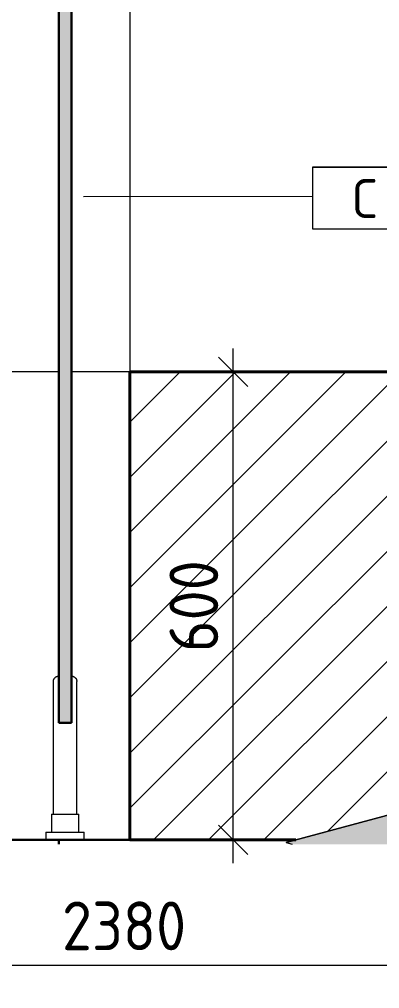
# Model space of a CAD drawing. Header units: millimetres. Extents: x 0 to 102275, y -2706 to 7916.
# Drawn here: x 87071 to 87533, y -191 to 1052 of the extents above; entities that cross this region are included whole.
import ezdxf

# ---------------------------------------------------------------- set-up
doc = ezdxf.new("R2010")
doc.units = ezdxf.units.MM
for name, color, linetype, lineweight in [('A-ANNO-DIMS', 7, 'Continuous', 9), ('A-ANNO-DIMS-25', 7, 'Continuous', 9), ('A-DETL-GENF', 7, 'Continuous', 9), ('A-GENM-IDEN', 7, 'Continuous', 9), ('A-WALL-PATT', 7, 'Continuous', 9)]:
    doc.layers.add(name, color=color, linetype=linetype, lineweight=lineweight)
for name, color, linetype, lineweight, true_color in [('A-DETL', 5, 'Continuous', 40, 0x0000ff), ('A-DETL-GENF-1', 7, 'Continuous', 9, 0xe0e0e0), ('A-FLOR-FNSH-2', 7, 'Continuous', 30, 0x3c3c3c), ('A-GENM', 7, 'Continuous', 9, 0x260000), ('A-GENM-1', 7, 'Continuous', 30, 0x260000)]:
    doc.layers.add(name, color=color, linetype=linetype, lineweight=lineweight, true_color=true_color)
doc.styles.add('GOST Common_2', font='GOST_Common.ttf', dxfattribs={"height": 50})
doc.styles.add('ISOCPEUR_1', font='isocpeur.ttf', dxfattribs={"width": 0.9, "height": 62.5})
doc.dimstyles.new('ISO-2_5_0_9К_БОЛЬШОЙ_округление', dxfattribs={"dimscale": 304.8, "dimtxt": 62.248823, "dimasz": 0.123031, "dimexe": 0.098425, "dimexo": 0, "dimgap": 0, "dimtad": 1, "dimdec": 0, "dimrnd": 10, "dimzin": 0, "dimdsep": 46, "dimtxsty": 'ISOCPEUR_1', "dimblk1": 'OBLIQUE', "dimblk2": 'OBLIQUE', "dimsah": 1, "dimcen": 0.09, "dimdle": 0.098425, "dimazin": 0, "dimtfac": 1, "dimtdec": 4, "dimtix": 1, "dimtmove": 0, "dimatfit": 3, "dimfxl": 1, "dimtvp": 1, "dimtolj": 1, "dimtzin": 0, "dimarcsym": 2})
doc.dimstyles.new('ISO-2_5_0_9К_БОЛЬШОЙ_округление_2', dxfattribs={"dimscale": 304.8, "dimtxt": 62.248823, "dimasz": 0.123031, "dimexe": 0.098425, "dimexo": 0, "dimgap": 0, "dimtad": 1, "dimdec": 0, "dimrnd": 10, "dimzin": 0, "dimdsep": 46, "dimtxsty": 'ISOCPEUR_1', "dimblk1": 'OBLIQUE', "dimblk2": 'OBLIQUE', "dimsah": 1, "dimcen": 0.09, "dimdle": 0.098425, "dimazin": 0, "dimtfac": 1, "dimtdec": 4, "dimtix": 1, "dimtmove": 2, "dimatfit": 3, "dimfxl": 1, "dimtvp": 1, "dimtolj": 1, "dimtzin": 0, "dimarcsym": 2})

# ---------------------------------------------------------------- blocks, each defined once
blk = doc.blocks.new('131_Сантехническая перегородка_Дверь_сдвиг_ - СД-1-30819161-Развертка 1_15-3')
at = {"layer": 'A-GENM'}
blk.add_hatch(color=256, dxfattribs=at).paths.add_polyline_path([(-70435, 150), (-70435, 1650), (-70451, 1650), (-70451, 150)])
for p, q in [((-70458.1, 202.9), (-70458.1, 32.9)), ((-70427.9, 32.9), (-70427.9, 202.9)), ((-70460.6, 32.9), (-70460.6, 10)), ((-70460.6, 32.9), (-70443, 32.9)), ((-70443, 32.9), (-70425.4, 32.9)), ((-70425.4, 10), (-70425.4, 32.9)), ((-70467.6, 10), (-70467.6, 0)), ((-70467.6, 10), (-70443, 10)), ((-70443, 10), (-70418.4, 10)), ((-70418.4, 0), (-70418.4, 10))]:
    blk.add_line(p, q, dxfattribs=at)
at = {"layer": 'A-GENM', "flags": 128}
for points in [[(-70458.1, 202.9), (-70458.1, 203.2), (-70458, 203.5), (-70458, 203.8), (-70458, 204.1), (-70457.9, 204.3), (-70457.9, 204.6), (-70457.8, 204.9), (-70457.7, 205.2), (-70457.6, 205.4), (-70457.5, 205.7), (-70457.4, 205.9), (-70457.3, 206.2), (-70457.1, 206.4), (-70457, 206.7), (-70456.8, 206.9), (-70456.7, 207.2), (-70456.5, 207.4), (-70456.3, 207.6), (-70456.1, 207.8), (-70455.9, 208), (-70455.7, 208.2), (-70455.5, 208.4), (-70455.3, 208.6), (-70455.1, 208.7), (-70454.8, 208.9), (-70454.6, 209), (-70454.3, 209.2), (-70454.1, 209.3), (-70453.8, 209.4), (-70453.6, 209.5), (-70453.3, 209.6), (-70453, 209.7), (-70452.8, 209.8), (-70452.5, 209.8), (-70452.2, 209.9), (-70451.9, 209.9), (-70451.6, 210), (-70451.4, 210), (-70451.1, 210), (-70451, 210)], [(-70435, 210), (-70434.7, 210), (-70434.4, 210), (-70434.2, 209.9), (-70433.9, 209.9), (-70433.6, 209.9), (-70433.3, 209.8), (-70433, 209.7), (-70432.8, 209.6), (-70432.5, 209.5), (-70432.2, 209.4), (-70432, 209.3), (-70431.7, 209.2), (-70431.5, 209.1), (-70431.2, 208.9), (-70431, 208.8), (-70430.8, 208.6), (-70430.6, 208.4), (-70430.3, 208.2), (-70430.1, 208.1), (-70429.9, 207.9), (-70429.7, 207.6), (-70429.6, 207.4), (-70429.4, 207.2), (-70429.2, 207), (-70429, 206.7), (-70428.9, 206.5), (-70428.8, 206.3), (-70428.6, 206), (-70428.5, 205.8), (-70428.4, 205.5), (-70428.3, 205.2), (-70428.2, 205), (-70428.2, 204.7), (-70428.1, 204.4), (-70428, 204.1), (-70428, 203.9), (-70428, 203.6), (-70427.9, 203.3), (-70427.9, 203), (-70427.9, 202.9)]]:
    blk.add_lwpolyline(points, dxfattribs=at)
at = {"layer": 'A-GENM-1'}
for p, q in [((-70451, 1650), (-70451, 150)), ((-70435, 150), (-70435, 1650)), ((-70451, 150), (-70435, 150))]:
    blk.add_line(p, q, dxfattribs=at)
blk = doc.blocks.new('Начало раскладки_красным - Начало раскладки_красным-26110621-Развертка 1_15-3')
at = {"layer": 'A-DETL-GENF'}
for points in [[(-69796.2, 261.6), (-69723.8, 261.6), (-69760.1, 396.9), (-69795.2, 265.5)], [(-70151.9, -5.5), (-70024.6, -5.5), (-70024.6, 32.9), (-70159.8, -3.4)], [(-69369.5, -5.5), (-69359.8, -2.9), (-69495.1, 33.2), (-69495.1, -5.5), (-69399.4, -5.5)]]:
    blk.add_hatch(color=256, dxfattribs=at).paths.add_polyline_path(points)
for p, q in [((-69760.1, 396.9), (-69796.2, 261.6)), ((-69760.1, 396.9), (-69796.2, 261.6)), ((-69723.8, 261.6), (-69760.1, 396.9)), ((-69760.1, 396.9), (-69723.8, 261.6)), ((-69796.2, 261.6), (-69723.8, 261.6)), ((-69796.2, 261.6), (-69723.8, 261.6)), ((-69759.9, 26.9), (-69760, 261.6)), ((-70024.6, 32.9), (-70159.8, -3.4)), ((-70159.8, -3.4), (-70024.6, 32.9)), ((-70024.6, -5.5), (-70024.6, 32.9)), ((-70024.6, 32.9), (-70024.6, -5.5)), ((-69359.8, -2.9), (-69495.1, 33.2)), ((-69495.1, 33.2), (-69495.1, -5.5)), ((-69359.8, -2.9), (-69495.1, 33.2)), ((-69495.1, 33.2), (-69495.1, -5.5)), ((-70159.8, -3.4), (-70151.9, -5.5)), ((-70159.8, -3.4), (-70151.9, -5.5)), ((-69789.8, -3.2), (-70024.6, -3.3)), ((-69729.8, -3.1), (-69495.1, -3)), ((-69369.5, -5.5), (-69359.8, -2.9)), ((-69359.8, -2.9), (-69369.5, -5.5))]:
    blk.add_line(p, q, dxfattribs=at)
for start, end in [(0.0336, 184.541), (355.3231, 0.0336)]:
    blk.add_arc((-69759.8, -3.1), 30, start, end, dxfattribs=at)
blk = doc.blocks.new('DIMBLOCK23-Развертка 1_15-3')
at = {"layer": 'A-ANNO-DIMS-25'}
for p, q in [((88396.7, 0), (88396.7, -190.7)), ((88396.7, -160.7), (88396.7, 0)), ((86012.7, -87.3), (86012.7, -190.7)), ((86012.7, -160.7), (86012.7, -87.3)), ((86012.7, -160.7), (88426.7, -160.7))]:
    blk.add_line(p, q, dxfattribs=at)
at = {"layer": 'A-ANNO-DIMS-25', "lineweight": 20}
for p, q in [((86012.7, -160.7), (86031.4, -141.9)), ((88396.7, -160.7), (88415.4, -141.9)), ((86012.7, -160.7), (85993.9, -179.4)), ((88396.7, -160.7), (88377.9, -179.4))]:
    blk.add_line(p, q, dxfattribs=at)
at = {"layer": 'A-ANNO-DIMS-25', "color": 0, "insert": (87125.7, -79), "char_height": 62.5, "width": 189.619, "attachment_point": 1, "line_spacing_factor": 1.149209, "style": 'ISOCPEUR_1'}
blk.add_mtext('2380', dxfattribs=at)
blk = doc.blocks.new('_Oblique')
at = {"color": 0, "linetype": 'ByBlock', "lineweight": -2}
blk.add_line((-0.5, -0.5), (0.5, 0.5), dxfattribs=at)
blk = doc.blocks.new('DIMBLOCK26-Развертка 1_15-3')
at = {"layer": 'A-ANNO-DIMS-25'}
for p, q in [((86612.7, 538.2), (86612.7, 1138.6)), ((87212.7, 1082.1), (87212.7, 1138.6)), ((87212.7, 1108.6), (86612.7, 1108.6)), ((86612.7, 1108.6), (86612.7, 538.2)), ((87212.7, 1108.6), (87212.7, 1082.1))]:
    blk.add_line(p, q, dxfattribs=at)
at = {"layer": 'A-ANNO-DIMS-25', "lineweight": 20}
for p, q in [((86612.7, 1108.6), (86631.4, 1127.4)), ((87212.7, 1108.6), (87231.4, 1127.4)), ((86612.7, 1108.6), (86593.9, 1089.9)), ((87212.7, 1108.6), (87193.9, 1089.9))]:
    blk.add_line(p, q, dxfattribs=at)
at = {"layer": 'A-ANNO-DIMS-25', "color": 0, "insert": (86947, 1190.3), "char_height": 62.5, "width": 142.215, "attachment_point": 1, "line_spacing_factor": 1.149209, "style": 'ISOCPEUR_1'}
blk.add_mtext('600', dxfattribs=at)
blk = doc.blocks.new('DIMBLOCK29-Развертка 1_15-3')
at = {"layer": 'A-ANNO-DIMS-25'}
for p, q in [((87345, -30), (87345, 630)), ((87318.5, 600), (87375, 600)), ((87345, 600), (87318.5, 600)), ((87318.5, 0), (87375, 0)), ((87345, 0), (87318.5, 0))]:
    blk.add_line(p, q, dxfattribs=at)
at = {"layer": 'A-ANNO-DIMS-25', "lineweight": 20}
for p, q in [((87345, 600), (87326.3, 618.8)), ((87345, 600), (87363.8, 581.3)), ((87345, 0), (87326.3, 18.8)), ((87345, 0), (87363.8, -18.8))]:
    blk.add_line(p, q, dxfattribs=at)
at = {"layer": 'A-ANNO-DIMS-25', "color": 0, "insert": (87263.4, 240.7), "char_height": 62.5, "width": 142.215, "attachment_point": 1, "rotation": 90, "line_spacing_factor": 1.149209, "style": 'ISOCPEUR_1'}
blk.add_mtext('600', dxfattribs=at)
blk = doc.blocks.new('Mark Reiling - Mark Reiling-26174330-Развертка 1_15-3')
at = {"layer": 'A-GENM-IDEN'}
for p, q in [((-70125.8, 862.3), (-70125.8, 783.4)), ((-70125.8, 862.3), (-69952.3, 862.3)), ((-69952.3, 862.3), (-70125.8, 862.3)), ((-70125.8, 862.3), (-70125.8, 783.4)), ((-69952.3, 783.4), (-69952.3, 862.3)), ((-69952.3, 783.4), (-69952.3, 862.3)), ((-70125.8, 783.4), (-69952.3, 783.4)), ((-70125.8, 783.4), (-69952.3, 783.4))]:
    blk.add_line(p, q, dxfattribs=at)

msp = doc.modelspace()

# ---------------------------------------------------------------- hatches: boundary and pattern name
at = {"layer": 'A-DETL-GENF-1'}
h = msp.add_hatch(dxfattribs=at)
h.set_pattern_fill('FP_24', color=256, style=0, pattern_type=2)
h.set_pattern_definition([(45, (86818.653, 0), (-35.3553, 35.3553), [])])
h.paths.add_polyline_path([(87212.7, 0), (87425.4, 0), (87548.1, 32.9), (87548.1, 0), (87812.7, 0), (87812.7, 251.6), (87807.3, 256.1), (87802.3, 261.6), (87776.5, 261.6), (87783, 286.1), (87781.4, 288.4), (87773, 303), (87764.5, 321.8), (87762.1, 328.5), (87756.9, 345.9), (87755.8, 350.8), (87753.7, 362.9), (87751.6, 382.2), (87751.6, 400), (87812.7, 400), (87812.6, 592.7), (87759.2, 592.5), (87759.2, 590.5), (87755.7, 590.5), (87755.6, 592.7), (87754, 595.6), (87753.5, 597.3), (87753.2, 600), (87212.7, 600), (87212.7, 115.9)])
at = {"layer": 'A-WALL-PATT'}
h = msp.add_hatch(dxfattribs=at)
h.set_pattern_fill('FP_22', color=256, style=0, pattern_type=2)
h.set_pattern_definition([(90, (88412.7, 0), (-600, 4e-14), []), (180, (88412.7, 0), (-7e-14, -600), [])])
h.paths.add_polyline_path([(88343, 0), (88396.7, 0), (88396.7, 380), (88346.7, 380), (88346.7, 272.7), (88322.9, 266.2), (88337.7, 0)])
h.paths.add_polyline_path([(86023.7, 0), (86896.9, 0), (86896.9, 100), (86912.7, 100), (86912.7, 0), (87105.1, 0), (87105.1, 10), (87112.1, 10), (87112.1, 32.9), (87114.6, 32.9), (87114.6, 202.9), (87115.6, 206.1), (87116.6, 207.7), (87117.2, 208.2), (87118.4, 209), (87121.7, 210), (87121.7, 1650), (87137.7, 1650), (87137.7, 210), (87141.6, 208.6), (87142.6, 208), (87144.2, 205.7), (87144.8, 202.9), (87144.8, 32.9), (87147.3, 32.9), (87147.3, 10), (87154.3, 10), (87154.3, 0), (87212.7, 0), (87212.7, 600), (87753.2, 600.3), (87754, 604.4), (87755.6, 607.3), (87755.7, 607.7), (87755.7, 609.5), (87759.2, 609.5), (87759.2, 607.5), (87768.2, 607.5), (87768.2, 667.4), (87887.2, 667.4), (87887.2, 620.3), (87891.4, 621.9), (87897.5, 622.4), (87903.4, 621.5), (87903.6, 621.4), (87906.9, 620), (87910.6, 617.7), (87912.9, 615.6), (87915.5, 612.4), (87917.7, 608.1), (87918.7, 604.3), (87919, 603), (87919.2, 599.2), (87918.4, 594.2), (87918.1, 593), (87916.7, 589.8), (87914.1, 585.8), (87912.3, 583.8), (87909.1, 581.3), (87906.8, 579.9), (87901.9, 578.1), (87896.7, 577.5), (87890, 578.5), (87889.7, 578.6), (87886.5, 580), (87882.8, 582.3), (87880.8, 584.1), (87877.9, 587.6), (87875.7, 591.9), (87875.3, 592.5), (87812.7, 592.7), (87812.7, 400), (88257.3, 400), (88264.3, 657.7), (88266.7, 750), (88266.7, 790), (88331.7, 790), (88331.7, 795), (88332.4, 797.6), (88334.9, 799.5), (88337.5, 800), (88362.4, 799.8), (88364.2, 799.2), (88366, 797.4), (88366.7, 795), (88366.7, 790), (88396.7, 790), (88396.7, 1800), (86912.7, 1800), (86912.7, 770), (86897.4, 770), (86897.4, 804), (86023.7, 804), (86023.7, 770), (86872.7, 770), (86872.7, 100), (86023.7, 100)])
h.paths.add_polyline_path([(87892.3, 0), (87892.2, 207.5), (87876.3, 212), (87850.3, 223.9), (87833.4, 234.5), (87818, 247.2), (87812.7, 251.6), (87812.7, 0)])

# ---------------------------------------------------------------- linework, layer by layer
at = {"layer": 'A-DETL'}
for p, q in [((87812.7, 600), (87212.7, 600)), ((87212.7, 600), (87212.7, 0)), ((87212.7, 0), (87425.4, 0))]:
    msp.add_line(p, q, dxfattribs=at)
at = {"layer": 'A-FLOR-FNSH-2'}
for p, q in [((87425.4, 0), (86912.7, 0)), ((87121.7, -5.5), (87121.7, 0)), ((87425.1, -0.1), (86912.7, -0.1))]:
    msp.add_line(p, q, dxfattribs=at)
at = {"layer": 'A-GENM-IDEN'}
msp.add_line((87153.1, 825), (87446.9, 825.4), dxfattribs=at)

# ---------------------------------------------------------------- block references
at = {"layer": 'A-DETL-GENF'}
msp.add_blockref('Начало раскладки_красным - Начало раскладки_красным-26110621-Развертка 1_15-3', (157572.7, 0), dxfattribs=at)
at = {"layer": 'A-GENM'}
msp.add_blockref('131_Сантехническая перегородка_Дверь_сдвиг_ - СД-1-30819161-Развертка 1_15-3', (157572.7, 0), dxfattribs=at)
at = {"layer": 'A-GENM-IDEN'}
msp.add_blockref('Mark Reiling - Mark Reiling-26174330-Развертка 1_15-3', (157572.7, 0), dxfattribs=at)

# ---------------------------------------------------------------- texts
at = {"layer": 'A-GENM-IDEN', "insert": (87498.1, 847.3), "char_height": 50, "width": 44.093, "attachment_point": 1, "style": 'GOST Common_2'}
msp.add_mtext('\\fGOST Common|b0|i0|c204|p34|;С', dxfattribs=at)

# ---------------------------------------------------------------- dimensions: what is measured, and where the dimension line sits
at = {"layer": 'A-ANNO-DIMS'}
dim = msp.add_linear_dim(base=(86612.7, 1108.6), p1=(87212.7, 1082.1), p2=(86612.7, 538.2), dimstyle='ISO-2_5_0_9К_БОЛЬШОЙ_округление_2', override={"dimpost": '<>', "dimfxl": 809.862196}, dxfattribs=at)
dim.commit()
dim.dimension.update_dxf_attribs({"geometry": 'DIMBLOCK26-Развертка 1_15-3', "text_midpoint": (87018.1, 1148.6), "dimtype": 160, "text_rotation": 360})
dim = msp.add_linear_dim(base=(87345, 600), p1=(87318.5, 0), p2=(87318.5, 600), angle=90, dimstyle='ISO-2_5_0_9К_БОЛЬШОЙ_округление', override={"dimpost": '<>', "dimfxl": 600}, dxfattribs=at)
dim.commit()
dim.dimension.update_dxf_attribs({"geometry": 'DIMBLOCK29-Развертка 1_15-3', "text_midpoint": (87313.8, 300)})
dim = msp.add_linear_dim(base=(88396.7, -160.7), p1=(86012.7, -87.3), p2=(88396.7, 0), dimstyle='ISO-2_5_0_9К_БОЛЬШОЙ_округление', override={"dimpost": '<>', "dimfxl": 2385.599652}, dxfattribs=at)
dim.commit()
dim.dimension.update_dxf_attribs({"geometry": 'DIMBLOCK23-Развертка 1_15-3', "text_midpoint": (87204.7, -129.4)})

doc.saveas('drawing.dxf')
